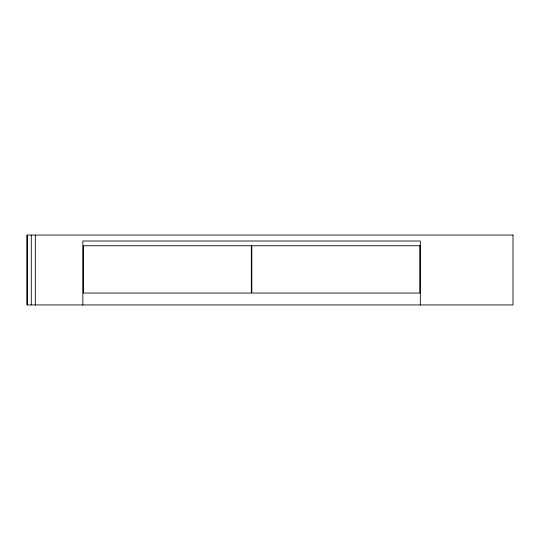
<?xml version="1.0" encoding="UTF-8"?>
<svg xmlns="http://www.w3.org/2000/svg" width="540" height="540" viewBox="0 0 540 540"><rect width="100%" height="100%" fill="white"/><g stroke="black" fill="none" stroke-linecap="round" stroke-linejoin="round"><path stroke-width="0.81" d="M420.316 304.938L420.316 241.002L82.85 241.002L82.85 304.938M35.316 235.062L35.316 304.938M31.28 235.062L31.28 304.938M27.216 235.062L27.216 304.938M513 235.062L27 235.062L27 304.938L513 304.938L513 235.062M251.343 245.754L83.322 245.754L83.322 293.058L251.343 293.058L251.343 245.754M419.843 245.754L251.822 245.754L251.822 293.058L419.843 293.058L419.843 245.754"/></g></svg>
